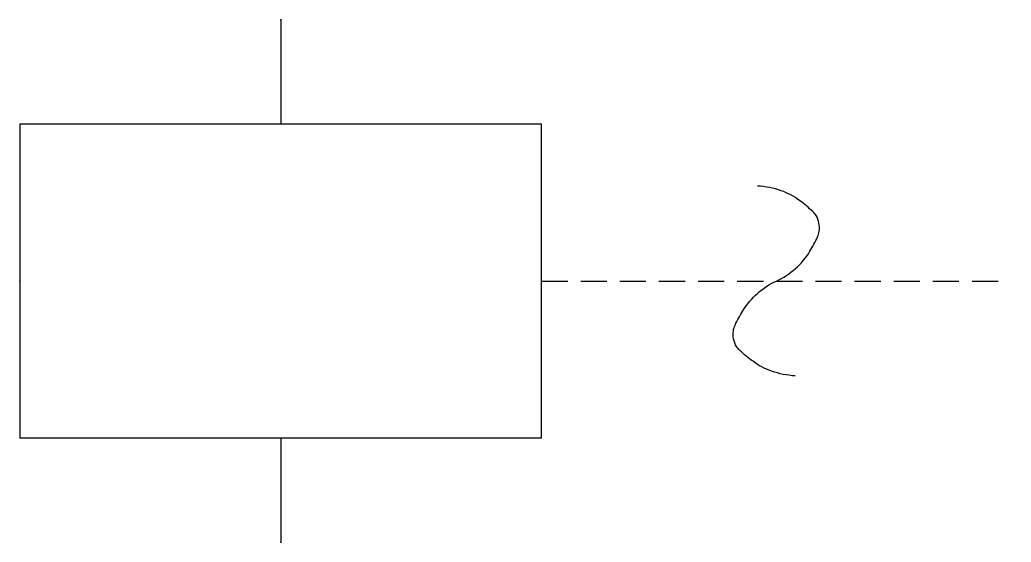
# Model space of a CAD drawing. Header units: millimetres. Extents: x -5 to 14, y -5 to 5.
import ezdxf

# ---------------------------------------------------------------- set-up
doc = ezdxf.new("R2010")
doc.units = ezdxf.units.MM
doc.linetypes.add('DASHED', pattern=[0.75, 0.5, -0.25])
doc.layers.add('A', color=7, linetype='Continuous')
doc.layers.add('C', color=6, linetype='Continuous')

msp = doc.modelspace()

# ---------------------------------------------------------------- linework, layer by layer
at = {"transparency": 33554687}
for p, q in [((0, 5), (0, 3)), ((0, 3), (-5, 3)), ((-5, 3), (-5, -3)), ((5, 3), (0, 3)), ((5, -3), (5, 3)), ((-5, -3), (0, -3)), ((0, -3), (5, -3)), ((0, -3), (0, -5))]:
    msp.add_line(p, q, dxfattribs=at)
at = {"linetype": 'DASHED', "transparency": 33554687}
msp.add_line((5, 0), (14, 0), dxfattribs=at)
at = {"linetype": 'Continuous', "transparency": 33554687}
msp.add_lwpolyline([(9.863, -1.817, -0.067678), (9.408, -1.727, -0.07813), (9.052, -1.538, -0.022658), (8.799, -1.331, -0.075785), (8.737, -1.255, -0.084616), (8.681, -1.109, -0.084616), (8.676, -0.952, -0.075785), (8.709, -0.845, -0.027029), (8.858, -0.569, -0.148278), (9.5, 0, 0.150227), (10.142, 0.569, 0.027406), (10.289, 0.843, 0.0758), (10.321, 0.952, 0.083262), (10.316, 1.108, 0.083262), (10.26, 1.254, 0.0758), (10.198, 1.331, 0.022751), (9.948, 1.538, 0.079374), (9.593, 1.728, 0.06867), (9.137, 1.817)], format="xyb", dxfattribs=at)
at = {"layer": 'A', "color": 1, "transparency": 33554687}
msp.add_point((-5, 0), dxfattribs=at)
at = {"layer": 'C', "color": 2, "transparency": 33554687}
msp.add_point((0, 5), dxfattribs=at)
at = {"layer": 'C', "color": 1, "transparency": 33554687}
msp.add_point((0, -5), dxfattribs=at)

doc.saveas('drawing.dxf')
